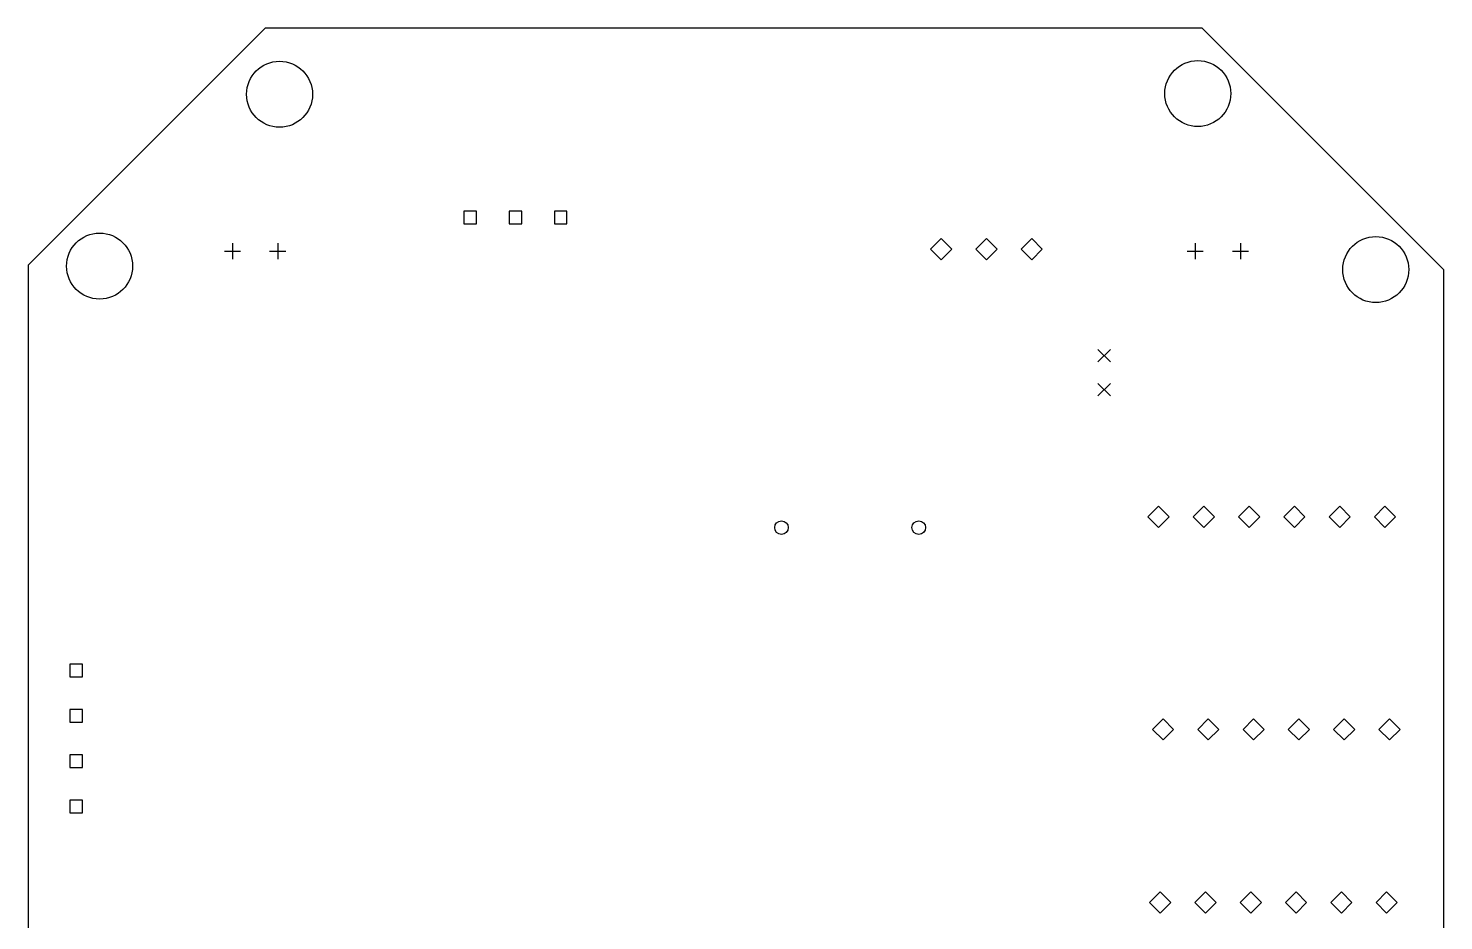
# Model space of a CAD drawing. Extents: x 139 to 220, y -162 to -61.
# Drawn here: x 140.3 to 219.7, y -111.3 to -61.3 of the extents above; entities that cross this region are included whole.
import ezdxf

# ---------------------------------------------------------------- set-up
doc = ezdxf.new("R2010")
doc.units = 0
doc.layers.add('BLACK', color=7, linetype='CONTINUOUS')

msp = doc.modelspace()

# ---------------------------------------------------------------- linework, layer by layer
at = {"layer": 'BLACK', "linetype": 'CONTINUOUS'}
for p, q in [((153.585515, -61.274574), (140.305515, -74.554574)), ((206.145515, -61.274574), (153.585515, -61.274574)), ((219.685515, -74.814574), (206.145515, -61.274574)), ((165.437057, -71.527043), (164.729943, -71.527043)), ((164.729943, -71.527043), (164.729943, -72.234157)), ((164.729943, -72.234157), (165.437057, -72.234157)), ((165.437057, -72.234157), (165.437057, -71.527043)), ((167.977057, -71.527043), (167.269943, -71.527043)), ((167.269943, -71.527043), (167.269943, -72.234157)), ((167.269943, -72.234157), (167.977057, -72.234157)), ((167.977057, -72.234157), (167.977057, -71.527043)), ((170.517057, -71.527043), (169.809943, -71.527043)), ((169.809943, -71.527043), (169.809943, -72.234157)), ((169.809943, -72.234157), (170.517057, -72.234157)), ((170.517057, -72.234157), (170.517057, -71.527043)), ((151.3005, -73.7746), (152.2005, -73.7746)), ((151.7505, -73.3246), (151.7505, -74.2246)), ((153.8405, -73.7746), (154.7405, -73.7746)), ((154.2905, -73.3246), (154.2905, -74.2246)), ((191.4995, -73.0636), (190.9045, -73.6586)), ((190.9045, -73.6586), (191.4995, -74.2536)), ((192.0945, -73.6586), (191.4995, -73.0636)), ((191.4995, -74.2536), (192.0945, -73.6586)), ((194.0395, -73.0636), (193.4445, -73.6586)), ((193.4445, -73.6586), (194.0395, -74.2536)), ((194.6345, -73.6586), (194.0395, -73.0636)), ((194.0395, -74.2536), (194.6345, -73.6586)), ((196.5795, -73.0636), (195.9845, -73.6586)), ((195.9845, -73.6586), (196.5795, -74.2536)), ((197.1745, -73.6586), (196.5795, -73.0636)), ((196.5795, -74.2536), (197.1745, -73.6586)), ((205.3005, -73.7746), (206.2005, -73.7746)), ((205.7505, -73.3246), (205.7505, -74.2246)), ((207.8405, -73.7746), (208.7405, -73.7746)), ((208.2905, -73.3246), (208.2905, -74.2246)), ((140.305515, -74.554574), (140.305515, -126.984574)), ((219.685515, -138.294574), (219.685515, -74.814574)), ((200.2935, -79.2826), (200.9935, -79.9826)), ((200.9935, -79.2826), (200.2935, -79.9826)), ((200.2935, -81.1826), (200.9935, -81.8826)), ((200.9935, -81.1826), (200.2935, -81.8826)), ((203.6915, -88.0696), (203.0965, -88.6646)), ((204.2865, -88.6646), (203.6915, -88.0696)), ((206.2315, -88.0696), (205.6365, -88.6646)), ((206.8265, -88.6646), (206.2315, -88.0696)), ((208.7715, -88.0696), (208.1765, -88.6646)), ((209.3665, -88.6646), (208.7715, -88.0696)), ((211.3115, -88.0696), (210.7165, -88.6646)), ((211.9065, -88.6646), (211.3115, -88.0696)), ((213.8515, -88.0696), (213.2565, -88.6646)), ((214.4465, -88.6646), (213.8515, -88.0696)), ((216.3915, -88.0696), (215.7965, -88.6646)), ((216.9865, -88.6646), (216.3915, -88.0696)), ((203.0965, -88.6646), (203.6915, -89.2596)), ((203.6915, -89.2596), (204.2865, -88.6646)), ((205.6365, -88.6646), (206.2315, -89.2596)), ((206.2315, -89.2596), (206.8265, -88.6646)), ((208.1765, -88.6646), (208.7715, -89.2596)), ((208.7715, -89.2596), (209.3665, -88.6646)), ((210.7165, -88.6646), (211.3115, -89.2596)), ((211.3115, -89.2596), (211.9065, -88.6646)), ((213.2565, -88.6646), (213.8515, -89.2596)), ((213.8515, -89.2596), (214.4465, -88.6646)), ((215.7965, -88.6646), (216.3915, -89.2596)), ((216.3915, -89.2596), (216.9865, -88.6646)), ((143.339057, -96.927043), (142.631943, -96.927043)), ((142.631943, -96.927043), (142.631943, -97.634157)), ((142.631943, -97.634157), (143.339057, -97.634157)), ((143.339057, -97.634157), (143.339057, -96.927043)), ((143.339057, -99.467043), (142.631943, -99.467043)), ((142.631943, -99.467043), (142.631943, -100.174157)), ((143.339057, -100.174157), (143.339057, -99.467043)), ((203.9455, -99.9876), (203.3505, -100.5826)), ((204.5405, -100.5826), (203.9455, -99.9876)), ((206.4855, -99.9876), (205.8905, -100.5826)), ((207.0805, -100.5826), (206.4855, -99.9876)), ((209.0255, -99.9876), (208.4305, -100.5826)), ((209.6205, -100.5826), (209.0255, -99.9876)), ((211.5655, -99.9876), (210.9705, -100.5826)), ((212.1605, -100.5826), (211.5655, -99.9876)), ((214.1055, -99.9876), (213.5105, -100.5826)), ((214.7005, -100.5826), (214.1055, -99.9876)), ((216.6455, -99.9876), (216.0505, -100.5826)), ((217.2405, -100.5826), (216.6455, -99.9876)), ((142.631943, -100.174157), (143.339057, -100.174157)), ((203.3505, -100.5826), (203.9455, -101.1776)), ((203.9455, -101.1776), (204.5405, -100.5826)), ((205.8905, -100.5826), (206.4855, -101.1776)), ((206.4855, -101.1776), (207.0805, -100.5826)), ((208.4305, -100.5826), (209.0255, -101.1776)), ((209.0255, -101.1776), (209.6205, -100.5826)), ((210.9705, -100.5826), (211.5655, -101.1776)), ((211.5655, -101.1776), (212.1605, -100.5826)), ((213.5105, -100.5826), (214.1055, -101.1776)), ((214.1055, -101.1776), (214.7005, -100.5826)), ((216.0505, -100.5826), (216.6455, -101.1776)), ((216.6455, -101.1776), (217.2405, -100.5826)), ((143.339057, -102.007043), (142.631943, -102.007043)), ((142.631943, -102.007043), (142.631943, -102.714157)), ((143.339057, -102.714157), (143.339057, -102.007043)), ((142.631943, -102.714157), (143.339057, -102.714157)), ((143.339057, -104.547043), (142.631943, -104.547043)), ((142.631943, -104.547043), (142.631943, -105.254157)), ((143.339057, -105.254157), (143.339057, -104.547043)), ((142.631943, -105.254157), (143.339057, -105.254157)), ((203.7855, -109.6896), (203.1905, -110.2846)), ((203.1905, -110.2846), (203.7855, -110.8796)), ((204.3805, -110.2846), (203.7855, -109.6896)), ((203.7855, -110.8796), (204.3805, -110.2846)), ((206.3255, -109.6896), (205.7305, -110.2846)), ((205.7305, -110.2846), (206.3255, -110.8796)), ((206.9205, -110.2846), (206.3255, -109.6896)), ((206.3255, -110.8796), (206.9205, -110.2846)), ((208.8655, -109.6896), (208.2705, -110.2846)), ((208.2705, -110.2846), (208.8655, -110.8796)), ((209.4605, -110.2846), (208.8655, -109.6896)), ((208.8655, -110.8796), (209.4605, -110.2846)), ((211.4055, -109.6896), (210.8105, -110.2846)), ((210.8105, -110.2846), (211.4055, -110.8796)), ((212.0005, -110.2846), (211.4055, -109.6896)), ((211.4055, -110.8796), (212.0005, -110.2846)), ((213.9455, -109.6896), (213.3505, -110.2846)), ((213.3505, -110.2846), (213.9455, -110.8796)), ((214.5405, -110.2846), (213.9455, -109.6896)), ((213.9455, -110.8796), (214.5405, -110.2846)), ((216.4855, -109.6896), (215.8905, -110.2846)), ((215.8905, -110.2846), (216.4855, -110.8796)), ((217.0805, -110.2846), (216.4855, -109.6896)), ((216.4855, -110.8796), (217.0805, -110.2846))]:
    msp.add_line(p, q, dxfattribs=at)
at = {"layer": 'BLACK'}
for centre, radius in [((154.395515, -64.974574), 1.85), ((205.895515, -64.934574), 1.85), ((144.305515, -74.604574), 1.85), ((215.875515, -74.804574), 1.85), ((182.5451, -89.2696), 0.381), ((190.2451, -89.2696), 0.381)]:
    msp.add_circle(centre, radius, dxfattribs=at)

doc.saveas('drawing.dxf')
